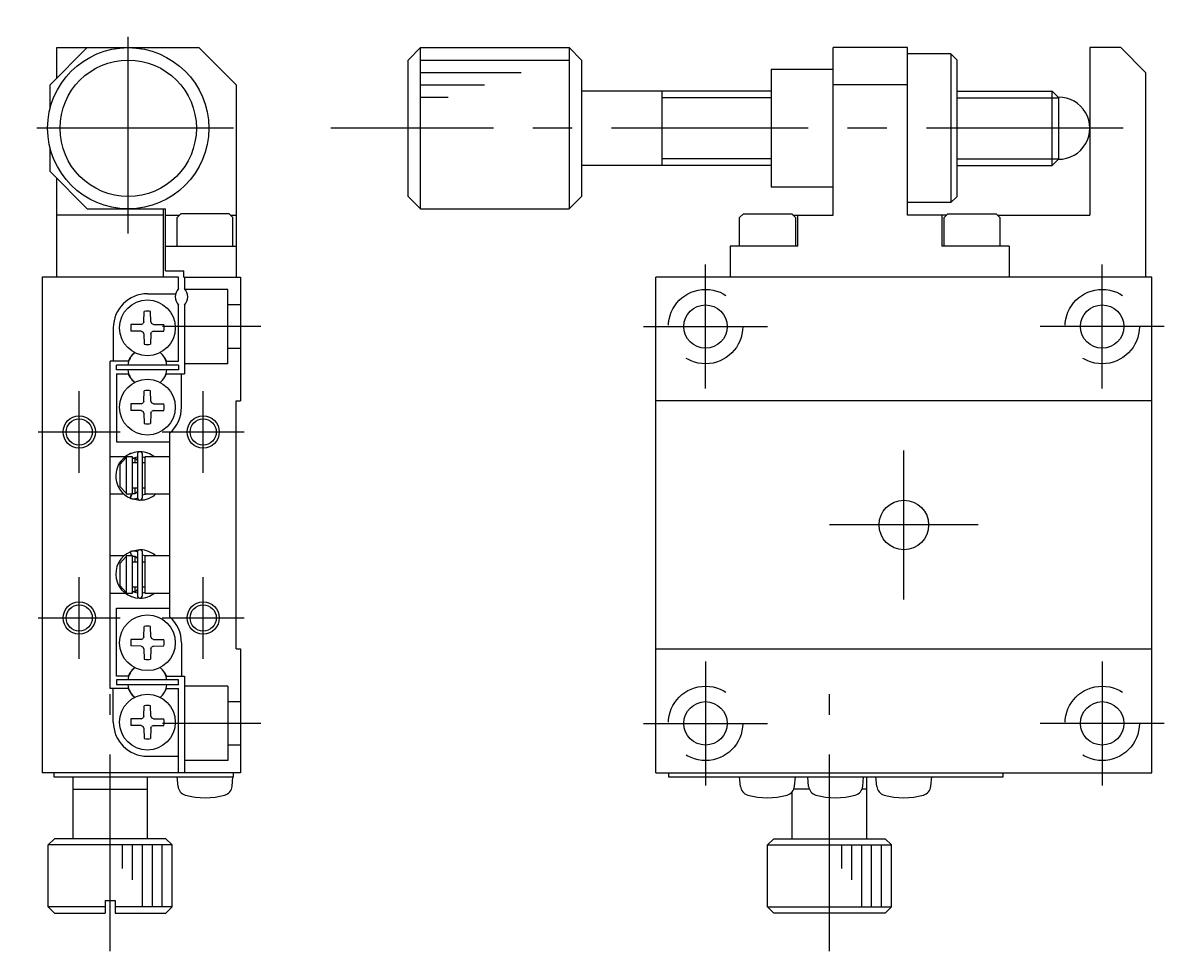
# Model space of a CAD drawing. Extents: x -2 to 200, y -8 to 150.
# Drawn here: x 107.4 to 199.5, y 45 to 119.9 of the extents above; entities that cross this region are included whole.
import ezdxf

# ---------------------------------------------------------------- set-up
doc = ezdxf.new("R2010")
doc.units = 0
doc.header["$LTSCALE"] = 0.5
doc.linetypes.add('CENTER', pattern=[50.8, 31.75, -6.35, 6.35, -6.35])
doc.linetypes.add('DASHED', pattern=[19.05, 12.7, -6.35])
for name, color, linetype in [('MSM_CENTER', 1, 'CENTER'), ('MSM_CONTINUOUS', 7, 'CONTINUOUS'), ('MSM_DASHED', 4, 'DASHED'), ('MSM_NARROW', 5, 'CONTINUOUS')]:
    doc.layers.add(name, color=color, linetype=linetype)

msp = doc.modelspace()

# ---------------------------------------------------------------- linework, layer by layer
at = {"layer": 'MSM_CENTER'}
for p, q in [((115.941859, 102.909644), (115.941859, 119.909646)), ((124.44186, 111.409645), (107.441858, 111.409645)), ((196.206273, 111.409645), (132.297251, 111.409645)), ((162.517637, 90.409645), (162.517637, 100.409645)), ((194.517637, 90.409645), (194.517637, 100.409645)), ((126.637703, 95.409645), (118.69633, 95.409645)), ((157.517637, 95.409645), (167.517637, 95.409645)), ((199.517637, 95.409645), (189.517637, 95.409645)), ((111.991858, 83.609645), (111.991858, 90.209645)), ((121.991859, 83.609645), (121.991859, 90.209645)), ((108.691858, 86.909645), (115.291858, 86.909645)), ((118.691859, 86.909645), (125.291859, 86.909645)), ((178.517637, 73.409645), (178.517637, 85.409645)), ((184.517637, 79.409645), (172.517638, 79.409645)), ((111.991858, 68.609645), (111.991858, 75.209645)), ((121.991859, 68.609645), (121.991859, 75.209645)), ((108.691858, 71.909645), (115.291858, 71.909645)), ((118.691859, 71.909645), (125.291859, 71.909645)), ((162.517637, 68.409645), (162.517637, 58.409645)), ((194.517637, 68.409645), (194.517637, 58.409645)), ((114.491858, 45.036294), (114.491858, 65.767453)), ((172.517637, 45.036294), (172.517637, 65.767453)), ((126.637703, 63.409645), (118.69633, 63.409645)), ((157.517637, 63.409645), (167.517637, 63.409645)), ((199.517637, 63.409645), (189.517637, 63.409645))]:
    msp.add_line(p, q, dxfattribs=at)
at = {"layer": 'MSM_CONTINUOUS'}
for p, q in [((112.641859, 117.909645), (109.641859, 114.909645)), ((110.191858, 115.459644), (110.191858, 117.909645)), ((110.191858, 117.909645), (121.641859, 117.909645)), ((124.641859, 114.909645), (121.641859, 117.909645)), ((138.517636, 116.909645), (139.517636, 117.909645)), ((139.517636, 117.909645), (151.517637, 117.909645)), ((139.517636, 104.909645), (139.517636, 117.909645)), ((152.517637, 116.909645), (151.517637, 117.909645)), ((151.517637, 117.909645), (151.517637, 104.909645)), ((178.817637, 117.909645), (172.817637, 117.909645)), ((172.817637, 104.409645), (172.817637, 117.909645)), ((178.817637, 104.409645), (178.817637, 117.909645)), ((193.517637, 117.909645), (193.517637, 104.409645)), ((196.017637, 117.909645), (193.517637, 117.909645)), ((196.017637, 117.909645), (198.017637, 115.909645)), ((182.317637, 117.409645), (178.817637, 117.409645)), ((182.317637, 117.409645), (182.317637, 105.409646)), ((182.817637, 116.909645), (182.317637, 117.409645)), ((138.517636, 105.909645), (138.517636, 116.909645)), ((152.517637, 116.909645), (152.517637, 105.909645)), ((167.817637, 116.159645), (167.817637, 106.659645)), ((167.817637, 116.159645), (172.817637, 116.159645)), ((182.817637, 105.909646), (182.817637, 116.909645)), ((198.017637, 115.909645), (198.017637, 99.409645)), ((109.641859, 113.009645), (109.641859, 114.909645)), ((124.641859, 114.909645), (124.641859, 99.409645)), ((167.817637, 114.409645), (152.517637, 114.409645)), ((159.017637, 108.409645), (159.017637, 114.409645)), ((178.817637, 114.909645), (172.817637, 114.909645)), ((182.817637, 114.409645), (190.476138, 114.409645)), ((190.476138, 108.409645), (190.476138, 114.409645)), ((190.476138, 114.409645), (191.017638, 113.868145)), ((191.017638, 108.951145), (191.017638, 113.868145)), ((109.641859, 107.909645), (109.641859, 109.809645)), ((191.017638, 108.951145), (190.476138, 108.409645)), ((112.641859, 104.909645), (109.641859, 107.909645)), ((167.817637, 108.409645), (152.517637, 108.409645)), ((182.817637, 108.409645), (190.476138, 108.409645)), ((110.191858, 99.409645), (110.191858, 107.359646)), ((138.517636, 105.909645), (139.517636, 104.909645)), ((152.517637, 105.909645), (151.517637, 104.909645)), ((172.817637, 106.659645), (167.817637, 106.659645)), ((182.817637, 105.909646), (182.317637, 105.409646)), ((182.317637, 105.409646), (178.817637, 105.409646)), ((118.791858, 104.409645), (110.191858, 104.409645)), ((112.641859, 104.909645), (118.941859, 104.909645)), ((118.791858, 99.409645), (118.791858, 104.909646)), ((118.941859, 99.909645), (118.941859, 104.909645)), ((118.941859, 104.409645), (120.09186, 104.409645)), ((119.891859, 104.209644), (120.191859, 104.509645)), ((119.891859, 101.909645), (119.891859, 104.209644)), ((124.091858, 104.509645), (120.191859, 104.509645)), ((124.091858, 104.509645), (124.391859, 104.209644)), ((124.191858, 104.409645), (124.641859, 104.409645)), ((124.391859, 101.909645), (124.391859, 104.209644)), ((139.517636, 104.909645), (151.517637, 104.909645)), ((165.567638, 104.509645), (165.267637, 104.209644)), ((165.267637, 101.909645), (165.267637, 104.209644)), ((165.567638, 104.509645), (169.467637, 104.509645)), ((169.767638, 104.209643), (169.467637, 104.509645)), ((169.567637, 104.409645), (172.817637, 104.409645)), ((169.767638, 104.209643), (169.767638, 101.909645)), ((169.967123, 101.909645), (169.967123, 104.409645)), ((181.967638, 104.409645), (178.817637, 104.409645)), ((181.568147, 104.409645), (181.568147, 101.909645)), ((182.067638, 104.509645), (181.767637, 104.209644)), ((181.767637, 101.909645), (181.767637, 104.209644)), ((182.067638, 104.509645), (185.967637, 104.509645)), ((186.267638, 104.209643), (185.967637, 104.509645)), ((186.067637, 104.409645), (193.517637, 104.409645)), ((186.267638, 104.209643), (186.267638, 101.909645)), ((118.941859, 101.909645), (124.641859, 101.909645)), ((164.517637, 101.909645), (164.517637, 99.409645)), ((169.967123, 101.909645), (164.517637, 101.909645)), ((187.017637, 101.909645), (181.568147, 101.909645)), ((187.017637, 101.909645), (187.017637, 99.409645)), ((118.941859, 99.909645), (120.441859, 99.909645)), ((120.441859, 99.409645), (120.441859, 99.909645)), ((108.991858, 99.409645), (108.991858, 59.409645)), ((119.991858, 99.409645), (108.991858, 99.409645)), ((119.991858, 98.471083), (119.991858, 99.409645)), ((120.441859, 99.409645), (124.991859, 99.409645)), ((120.491859, 99.409645), (120.491859, 98.471083)), ((124.991859, 99.409645), (124.991859, 89.409645)), ((158.517637, 59.409645), (158.517637, 99.409645)), ((198.517637, 99.409645), (158.517637, 99.409645)), ((198.517637, 59.409645), (198.517637, 99.409645)), ((117.491859, 98.059645), (119.773612, 98.059645)), ((119.991858, 92.609645), (119.991858, 97.148207)), ((120.491859, 97.148207), (120.491859, 91.609645)), ((117.217147, 95.791506), (117.157481, 95.657492)), ((117.217147, 95.791506), (117.23186, 96.634372)), ((117.766572, 95.791506), (117.75186, 96.634372)), ((117.766572, 95.791506), (117.826239, 95.657492)), ((114.741859, 95.309645), (114.741859, 92.609645)), ((116.992535, 95.584053), (116.167133, 95.569646)), ((116.992535, 95.035239), (116.167133, 95.049646)), ((116.992535, 95.584053), (117.157481, 95.657492)), ((116.992535, 95.035239), (117.157481, 94.9618)), ((117.217147, 94.827786), (117.157481, 94.9618)), ((117.766572, 94.827786), (117.826239, 94.9618)), ((117.991185, 95.584053), (117.826239, 95.657492)), ((117.991185, 95.035239), (117.826239, 94.9618)), ((117.991185, 95.584053), (118.816586, 95.569646)), ((117.991185, 95.035239), (118.816586, 95.049646)), ((117.217147, 94.827786), (117.23186, 93.98492)), ((117.766572, 94.827786), (117.75186, 93.98492)), ((114.491858, 66.209645), (114.491858, 92.609645)), ((115.941788, 92.609645), (114.491858, 92.609645)), ((114.991859, 91.909645), (114.991859, 92.309645)), ((119.991859, 92.309645), (114.991859, 92.309645)), ((116.1128, 92.905845), (115.941788, 92.609645)), ((118.870919, 92.905845), (119.04193, 92.609645)), ((119.04193, 92.609645), (119.991858, 92.609645)), ((119.991859, 92.309645), (119.991859, 91.909645)), ((119.991859, 91.909645), (114.991859, 91.909645)), ((114.991859, 91.609645), (114.991859, 86.109645)), ((114.991859, 91.609645), (115.941789, 91.609645)), ((116.1128, 91.313445), (115.941788, 91.609645)), ((118.870919, 91.313445), (119.04193, 91.609645)), ((119.04193, 91.609645), (120.491859, 91.609645)), ((120.241859, 88.909645), (120.241859, 91.609645)), ((117.217147, 89.391505), (117.23186, 90.234372)), ((117.766572, 89.391505), (117.75186, 90.234372)), ((117.217147, 89.391505), (117.157481, 89.257492)), ((117.766572, 89.391505), (117.826239, 89.257492)), ((124.641859, 69.409645), (124.641859, 89.409645)), ((124.641859, 89.409645), (124.991859, 89.409645)), ((198.517637, 89.409645), (158.517637, 89.409645)), ((116.992535, 89.184053), (116.167133, 89.169646)), ((116.992535, 88.635238), (116.167133, 88.649646)), ((116.992535, 89.184053), (117.157481, 89.257492)), ((116.992535, 88.635238), (117.157481, 88.561799)), ((117.217147, 88.427786), (117.157481, 88.561799)), ((117.217147, 88.427786), (117.23186, 87.584919)), ((117.766572, 88.427786), (117.75186, 87.584919)), ((117.766572, 88.427786), (117.826239, 88.561799)), ((117.991185, 89.184053), (117.826239, 89.257492)), ((117.991185, 88.635238), (117.826239, 88.561799)), ((117.991185, 89.184053), (118.816586, 89.169646)), ((117.991185, 88.635238), (118.816586, 88.649646)), ((119.291859, 71.988707), (119.291859, 86.830583)), ((114.991859, 86.109645), (119.291859, 86.109645)), ((115.700214, 84.909645), (114.491859, 84.909645)), ((115.291859, 84.32616), (115.791859, 84.855328)), ((115.701118, 84.909645), (115.700993, 84.909645)), ((115.701524, 84.909645), (115.701165, 84.909645)), ((115.791859, 84.909645), (115.791859, 81.909645)), ((116.291859, 84.909645), (115.791859, 84.909645)), ((116.117688, 85.152652), (116.113255, 85.152068)), ((116.176966, 85.177733), (116.121802, 85.157006)), ((116.278355, 84.788915), (116.292598, 84.794534)), ((116.291745, 84.795456), (116.685318, 84.900929)), ((116.291859, 81.909645), (116.291859, 84.909645)), ((116.292598, 84.794534), (116.306614, 84.799237)), ((116.306614, 84.799237), (116.320858, 84.803218)), ((116.320858, 84.803218), (116.335294, 84.806466)), ((116.335294, 84.806466), (116.349884, 84.80897)), ((116.349884, 84.80897), (116.364588, 84.810721)), ((116.364588, 84.810721), (116.379367, 84.811713)), ((116.379367, 84.811713), (116.394182, 84.811944)), ((116.394182, 84.811944), (116.408992, 84.811411)), ((116.408992, 84.811411), (116.423758, 84.810117)), ((116.423758, 84.810117), (116.438439, 84.808064)), ((116.438439, 84.808064), (116.452996, 84.805259)), ((116.452996, 84.805259), (116.467389, 84.801711)), ((116.467389, 84.801711), (116.481581, 84.797431)), ((116.481581, 84.797431), (116.495534, 84.792431)), ((116.491859, 84.409645), (116.491859, 84.794219)), ((116.495534, 84.792431), (116.509212, 84.786726)), ((116.509212, 84.786726), (116.522579, 84.780334)), ((116.522579, 84.780334), (116.535601, 84.773273)), ((116.535601, 84.773273), (116.548246, 84.765565)), ((116.548246, 84.765565), (116.560483, 84.75723)), ((116.560483, 84.75723), (116.572282, 84.748294)), ((116.572282, 84.748294), (116.583615, 84.73878)), ((116.583615, 84.73878), (116.594455, 84.728716)), ((116.594455, 84.728716), (116.604778, 84.718127)), ((116.604778, 84.718127), (116.61456, 84.707043)), ((116.685377, 85.112723), (116.685377, 81.612723)), ((117.085377, 81.612723), (117.085377, 85.112723)), ((117.085431, 84.900616), (117.291978, 84.859411)), ((117.291859, 84.909645), (117.291859, 81.909645)), ((119.291859, 84.909645), (117.291859, 84.909645)), ((115.291859, 82.49313), (115.291859, 84.32616)), ((116.685377, 84.409645), (116.291859, 84.409645)), ((116.61456, 84.707043), (116.62378, 84.695492)), ((116.62378, 84.695492), (116.632417, 84.683504)), ((116.632417, 84.683504), (116.640452, 84.67111)), ((116.640452, 84.67111), (116.647869, 84.658341)), ((116.647869, 84.658341), (116.654652, 84.645228)), ((116.654652, 84.645228), (116.660786, 84.631804)), ((116.660786, 84.631804), (116.66626, 84.6181)), ((116.66626, 84.6181), (116.671062, 84.604151)), ((116.671062, 84.604151), (116.675182, 84.589989)), ((116.675182, 84.589989), (116.678613, 84.575647)), ((116.678613, 84.575647), (116.681347, 84.561159)), ((116.681347, 84.561159), (116.68338, 84.546559)), ((116.68338, 84.546559), (116.684708, 84.531881)), ((116.684708, 84.531881), (116.685328, 84.517159)), ((116.685328, 84.517159), (116.685377, 84.511836)), ((117.291859, 84.409645), (117.085377, 84.409645)), ((115.791859, 81.963962), (115.291859, 82.49313)), ((116.291859, 82.409645), (116.685377, 82.409645)), ((116.491859, 81.931315), (116.491859, 82.409645)), ((116.528841, 81.948401), (116.515687, 81.941712)), ((116.541636, 81.955743), (116.528841, 81.948401)), ((116.55404, 81.963715), (116.541636, 81.955743)), ((116.566024, 81.972297), (116.55404, 81.963715)), ((116.577561, 81.981464), (116.566024, 81.972297)), ((116.588623, 81.991191), (116.577561, 81.981464)), ((116.599186, 82.001453), (116.588623, 81.991191)), ((116.609226, 82.012223), (116.599186, 82.001453)), ((116.618722, 82.023472), (116.609226, 82.012223)), ((116.627651, 82.035174), (116.618722, 82.023472)), ((116.635996, 82.047298), (116.627651, 82.035174)), ((116.643737, 82.059815), (116.635996, 82.047298)), ((116.650859, 82.072695), (116.643737, 82.059815)), ((116.657347, 82.085905), (116.650859, 82.072695)), ((116.663186, 82.099416), (116.657347, 82.085905)), ((116.668365, 82.113194), (116.663186, 82.099416)), ((116.672872, 82.127208), (116.668365, 82.113194)), ((116.676699, 82.141425), (116.672872, 82.127208)), ((116.679836, 82.155812), (116.676699, 82.141425)), ((116.682276, 82.170335), (116.679836, 82.155812)), ((116.684016, 82.184961), (116.682276, 82.170335)), ((116.68505, 82.199656), (116.684016, 82.184961)), ((116.685377, 82.21361), (116.68505, 82.199656)), ((117.085377, 82.409645), (117.291859, 82.409645)), ((114.491859, 81.909645), (115.587025, 81.909645)), ((115.587933, 81.909645), (115.588061, 81.909645)), ((115.791859, 81.909645), (116.291859, 81.909645)), ((116.112409, 81.573784), (116.12184, 81.569748)), ((116.112992, 81.573439), (116.181148, 81.807174)), ((116.117926, 81.592029), (116.117372, 81.585045)), ((116.117372, 81.585045), (116.117388, 81.579215)), ((116.117388, 81.579215), (116.117974, 81.574579)), ((116.119045, 81.600118), (116.117926, 81.592029)), ((116.117974, 81.574579), (116.119201, 81.571025)), ((116.120723, 81.609257), (116.119045, 81.600118)), ((116.119201, 81.571025), (116.121045, 81.568855)), ((116.122948, 81.619384), (116.120723, 81.609257)), ((116.121045, 81.568855), (116.121802, 81.56844)), ((116.121802, 81.56844), (116.152153, 81.556371)), ((116.125705, 81.630427), (116.122948, 81.619384)), ((116.128973, 81.642311), (116.125705, 81.630427)), ((116.132732, 81.654955), (116.128973, 81.642311)), ((116.136955, 81.66827), (116.132732, 81.654955)), ((116.141613, 81.682166), (116.136955, 81.66827)), ((116.146673, 81.696546), (116.141613, 81.682166)), ((116.152102, 81.711312), (116.146673, 81.696546)), ((116.157861, 81.726361), (116.152102, 81.711312)), ((116.152153, 81.556371), (116.184769, 81.545208)), ((116.163911, 81.741591), (116.157861, 81.726361)), ((116.170211, 81.756895), (116.163911, 81.741591)), ((116.176716, 81.77217), (116.170211, 81.756895)), ((116.174806, 81.548168), (116.861066, 81.414184)), ((116.183382, 81.787308), (116.176716, 81.77217)), ((116.181148, 81.807174), (116.238331, 81.909703)), ((116.190163, 81.802207), (116.183382, 81.787308)), ((116.184769, 81.545208), (116.217889, 81.535693)), ((116.197012, 81.816763), (116.190163, 81.802207)), ((116.203883, 81.830876), (116.197012, 81.816763)), ((116.210727, 81.844449), (116.203883, 81.830876)), ((116.217498, 81.857388), (116.210727, 81.844449)), ((116.224149, 81.869604), (116.217498, 81.857388)), ((116.217889, 81.535693), (116.251432, 81.527849)), ((116.230634, 81.881014), (116.224149, 81.869604)), ((116.236909, 81.891538), (116.230634, 81.881014)), ((116.242929, 81.901103), (116.236909, 81.891538)), ((116.248655, 81.909645), (116.242929, 81.901103)), ((116.251432, 81.527849), (116.285315, 81.521695)), ((116.275835, 81.936364), (116.255389, 81.945258)), ((116.285544, 81.933586), (116.278355, 81.936531)), ((116.285315, 81.521695), (116.319455, 81.517245)), ((116.29947, 81.928507), (116.285544, 81.933586)), ((116.313639, 81.924148), (116.29947, 81.928507)), ((116.328013, 81.920521), (116.313639, 81.924148)), ((116.319455, 81.517245), (116.35377, 81.514509)), ((116.342554, 81.917638), (116.328013, 81.920521)), ((116.357223, 81.915507), (116.342554, 81.917638)), ((116.35377, 81.514509), (116.388174, 81.513494)), ((116.371979, 81.914133), (116.357223, 81.915507)), ((116.386783, 81.913522), (116.371979, 81.914133)), ((116.401596, 81.913674), (116.386783, 81.913522)), ((116.388174, 81.513494), (116.422586, 81.514202)), ((116.416376, 81.914587), (116.401596, 81.913674)), ((116.431085, 81.916258), (116.416376, 81.914587)), ((116.422586, 81.514202), (116.45692, 81.51663)), ((116.445682, 81.918681), (116.431085, 81.916258)), ((116.46013, 81.921847), (116.445682, 81.918681)), ((116.45692, 81.51663), (116.491093, 81.520773)), ((116.474391, 81.925748), (116.46013, 81.921847)), ((116.488428, 81.930368), (116.474391, 81.925748)), ((116.502204, 81.935695), (116.488428, 81.930368)), ((116.491093, 81.520773), (116.525023, 81.526621)), ((116.515687, 81.941712), (116.502204, 81.935695)), ((116.525023, 81.526621), (116.558626, 81.534159)), ((116.558626, 81.534159), (116.59182, 81.54337)), ((116.59182, 81.54337), (116.624525, 81.554232)), ((116.624525, 81.554232), (116.65666, 81.566719)), ((116.65666, 81.566719), (116.687974, 81.580718)), ((117.32015, 81.874041), (117.085428, 81.824543)), ((117.291859, 81.909645), (119.291859, 81.909645)), ((117.42667, 81.909412), (117.32015, 81.874041)), ((116.859886, 77.405089), (116.175894, 77.271546)), ((115.586886, 76.909645), (114.491859, 76.909645)), ((115.291859, 76.32616), (115.791859, 76.855328)), ((115.588004, 76.909645), (115.587884, 76.909645)), ((115.791859, 76.909645), (115.791859, 73.909645)), ((116.291859, 76.909645), (115.791859, 76.909645)), ((116.112992, 77.245851), (116.181148, 77.012116)), ((116.117372, 77.234245), (116.117388, 77.240075)), ((116.117926, 77.227261), (116.117372, 77.234245)), ((116.117388, 77.240075), (116.117974, 77.244711)), ((116.119045, 77.219172), (116.117926, 77.227261)), ((116.117974, 77.244711), (116.119201, 77.248265)), ((116.120723, 77.210033), (116.119045, 77.219172)), ((116.119201, 77.248265), (116.121045, 77.250435)), ((116.122948, 77.199906), (116.120723, 77.210033)), ((116.121045, 77.250435), (116.121802, 77.25085)), ((116.139528, 77.2581), (116.121802, 77.25085)), ((116.125705, 77.188863), (116.122948, 77.199906)), ((116.128973, 77.176979), (116.125705, 77.188863)), ((116.132732, 77.164335), (116.128973, 77.176979)), ((116.136955, 77.15102), (116.132732, 77.164335)), ((116.141613, 77.137124), (116.136955, 77.15102)), ((116.171902, 77.269895), (116.139528, 77.2581)), ((116.146673, 77.122744), (116.141613, 77.137124)), ((116.152102, 77.107978), (116.146673, 77.122744)), ((116.157861, 77.092929), (116.152102, 77.107978)), ((116.163911, 77.077699), (116.157861, 77.092929)), ((116.170211, 77.062395), (116.163911, 77.077699)), ((116.176716, 77.04712), (116.170211, 77.062395)), ((116.204813, 77.280055), (116.171902, 77.269895)), ((116.183382, 77.031982), (116.176716, 77.04712)), ((116.181148, 77.012116), (116.238331, 76.909587)), ((116.190163, 77.017083), (116.183382, 77.031982)), ((116.197012, 77.002527), (116.190163, 77.017083)), ((116.203883, 76.988414), (116.197012, 77.002527)), ((116.210727, 76.974841), (116.203883, 76.988414)), ((116.238181, 77.288554), (116.204813, 77.280055)), ((116.217498, 76.961902), (116.210727, 76.974841)), ((116.224149, 76.949686), (116.217498, 76.961902)), ((116.230634, 76.938276), (116.224149, 76.949686)), ((116.236909, 76.927752), (116.230634, 76.938276)), ((116.242929, 76.918187), (116.236909, 76.927752)), ((116.271926, 77.295372), (116.238181, 77.288554)), ((116.248655, 76.909645), (116.242929, 76.918187)), ((116.262887, 76.877353), (116.278067, 76.88391)), ((116.305964, 77.300494), (116.271926, 77.295372)), ((116.278355, 76.882759), (116.292598, 76.888377)), ((116.291859, 73.909645), (116.291859, 76.909645)), ((116.292598, 76.888377), (116.306614, 76.89308)), ((116.340214, 77.303906), (116.305964, 77.300494)), ((116.306614, 76.89308), (116.320858, 76.897062)), ((116.320858, 76.897062), (116.335294, 76.90031)), ((116.335294, 76.90031), (116.349884, 76.902814)), ((116.374591, 77.305601), (116.340214, 77.303906)), ((116.349884, 76.902814), (116.364588, 76.904565)), ((116.364588, 76.904565), (116.379367, 76.905557)), ((116.409012, 77.305573), (116.374591, 77.305601)), ((116.379367, 76.905557), (116.394182, 76.905788)), ((116.394182, 76.905788), (116.408992, 76.905255)), ((116.408992, 76.905255), (116.423758, 76.90396)), ((116.443393, 77.303823), (116.409012, 77.305573)), ((116.423758, 76.90396), (116.438439, 76.901908)), ((116.438439, 76.901908), (116.452996, 76.899103)), ((116.47765, 77.300354), (116.443393, 77.303823)), ((116.452996, 76.899103), (116.467389, 76.895555)), ((116.467389, 76.895555), (116.481581, 76.891275)), ((116.5117, 77.295174), (116.47765, 77.300354)), ((116.481581, 76.891275), (116.495534, 76.886274)), ((116.491859, 76.409645), (116.491859, 76.887971)), ((116.495534, 76.886274), (116.509212, 76.88057)), ((116.509212, 76.88057), (116.522579, 76.874178)), ((116.54546, 77.288295), (116.5117, 77.295174)), ((116.522579, 76.874178), (116.535601, 76.867117)), ((116.535601, 76.867117), (116.548246, 76.859408)), ((116.578846, 77.279733), (116.54546, 77.288295)), ((116.548246, 76.859408), (116.560483, 76.851074)), ((116.560483, 76.851074), (116.572282, 76.842138)), ((116.572282, 76.842138), (116.583615, 76.832624)), ((116.611777, 77.269508), (116.578846, 77.279733)), ((116.583615, 76.832624), (116.594455, 76.822559)), ((116.594455, 76.822559), (116.604778, 76.811971)), ((116.604778, 76.811971), (116.61456, 76.800887)), ((116.644172, 77.257643), (116.611777, 77.269508)), ((116.61456, 76.800887), (116.62378, 76.789336)), ((116.62378, 76.789336), (116.632417, 76.777348)), ((116.632417, 76.777348), (116.640452, 76.764954)), ((116.640452, 76.764954), (116.647869, 76.752185)), ((116.675952, 77.244168), (116.644172, 77.257643)), ((116.647869, 76.752185), (116.654652, 76.739072)), ((116.654652, 76.739072), (116.660786, 76.725648)), ((116.660786, 76.725648), (116.66626, 76.711944)), ((116.66626, 76.711944), (116.671062, 76.697995)), ((116.671062, 76.697995), (116.675182, 76.683832)), ((116.675182, 76.683832), (116.678613, 76.66949)), ((116.688023, 77.238549), (116.675952, 77.244168)), ((116.678613, 76.66949), (116.681347, 76.655003)), ((116.681347, 76.655003), (116.68338, 76.640403)), ((116.68338, 76.640403), (116.684708, 76.625725)), ((116.684708, 76.625725), (116.685328, 76.611003)), ((116.685328, 76.611003), (116.685377, 76.60568)), ((116.685377, 77.206567), (116.685377, 73.706567)), ((117.085377, 73.706567), (117.085377, 77.206567)), ((117.085399, 76.994751), (117.315066, 76.946729)), ((117.291859, 76.909645), (117.291859, 73.909645)), ((119.291859, 76.909645), (117.291859, 76.909645)), ((117.315066, 76.946729), (117.426118, 76.910084)), ((115.291859, 74.49313), (115.291859, 76.32616)), ((116.685377, 76.409645), (116.291859, 76.409645)), ((117.291859, 76.409645), (117.085377, 76.409645)), ((114.491859, 73.909645), (115.700535, 73.909645)), ((115.791859, 73.963962), (115.291859, 74.49313)), ((115.791859, 73.909645), (116.291859, 73.909645)), ((116.116041, 73.666311), (116.113255, 73.667222)), ((116.121802, 73.662284), (116.179699, 73.640668)), ((116.285544, 74.02743), (116.278355, 74.030375)), ((116.29947, 74.022351), (116.285544, 74.02743)), ((116.685285, 73.918365), (116.291678, 74.023861)), ((116.291859, 74.409645), (116.685377, 74.409645)), ((116.313639, 74.017991), (116.29947, 74.022351)), ((116.328013, 74.014365), (116.313639, 74.017991)), ((116.342554, 74.011481), (116.328013, 74.014365)), ((116.357223, 74.00935), (116.342554, 74.011481)), ((116.371979, 74.007977), (116.357223, 74.00935)), ((116.386783, 74.007366), (116.371979, 74.007977)), ((116.401596, 74.007517), (116.386783, 74.007366)), ((116.416376, 74.00843), (116.401596, 74.007517)), ((116.431085, 74.010101), (116.416376, 74.00843)), ((116.445682, 74.012524), (116.431085, 74.010101)), ((116.46013, 74.015691), (116.445682, 74.012524)), ((116.474391, 74.019591), (116.46013, 74.015691)), ((116.488428, 74.024212), (116.474391, 74.019591)), ((116.502204, 74.029539), (116.488428, 74.024212)), ((116.491859, 74.025067), (116.491859, 74.409645)), ((116.515687, 74.035556), (116.502204, 74.029539)), ((116.528841, 74.042245), (116.515687, 74.035556)), ((116.541636, 74.049587), (116.528841, 74.042245)), ((116.55404, 74.057559), (116.541636, 74.049587)), ((116.566024, 74.066141), (116.55404, 74.057559)), ((116.577561, 74.075308), (116.566024, 74.066141)), ((116.588623, 74.085035), (116.577561, 74.075308)), ((116.599186, 74.095297), (116.588623, 74.085035)), ((116.609226, 74.106066), (116.599186, 74.095297)), ((116.618722, 74.117316), (116.609226, 74.106066)), ((116.627651, 74.129018), (116.618722, 74.117316)), ((116.635996, 74.141142), (116.627651, 74.129018)), ((116.643737, 74.153659), (116.635996, 74.141142)), ((116.650859, 74.166538), (116.643737, 74.153659)), ((116.657347, 74.179749), (116.650859, 74.166538)), ((116.663186, 74.19326), (116.657347, 74.179749)), ((116.668365, 74.207038), (116.663186, 74.19326)), ((116.672872, 74.221052), (116.668365, 74.207038)), ((116.676699, 74.235269), (116.672872, 74.221052)), ((116.679836, 74.249655), (116.676699, 74.235269)), ((116.682276, 74.264179), (116.679836, 74.249655)), ((116.684016, 74.278805), (116.682276, 74.264179)), ((116.68505, 74.293499), (116.684016, 74.278805)), ((116.685377, 74.307454), (116.68505, 74.293499)), ((117.085377, 74.409645), (117.291859, 74.409645)), ((117.291949, 73.959871), (117.085381, 73.918668)), ((117.291859, 73.909645), (119.291859, 73.909645)), ((114.991859, 67.209645), (114.991859, 72.709645)), ((114.991859, 72.709645), (119.291859, 72.709645)), ((117.217147, 70.391504), (117.23186, 71.234371)), ((117.766572, 70.391504), (117.75186, 71.234371)), ((116.992535, 70.184052), (116.167133, 70.169644)), ((116.992535, 70.184052), (117.157481, 70.25749)), ((117.217147, 70.391504), (117.157481, 70.25749)), ((117.766572, 70.391504), (117.826239, 70.25749)), ((117.991185, 70.184052), (117.826239, 70.25749)), ((117.991185, 70.184052), (118.816586, 70.169644)), ((116.992535, 69.635237), (116.167133, 69.649644)), ((116.992535, 69.635237), (117.157481, 69.561798)), ((117.217147, 69.427785), (117.157481, 69.561798)), ((117.217147, 69.427785), (117.23186, 68.584918)), ((117.766572, 69.427785), (117.75186, 68.584918)), ((117.766572, 69.427785), (117.826239, 69.561798)), ((117.991185, 69.635237), (117.826239, 69.561798)), ((117.991185, 69.635237), (118.816586, 69.649644)), ((120.241859, 69.909645), (120.241859, 67.209645)), ((124.641859, 69.409645), (124.991859, 69.409645)), ((124.991859, 69.409645), (124.991859, 59.409645)), ((158.517637, 69.409645), (198.517637, 69.409645)), ((116.1128, 67.505845), (115.941789, 67.209645)), ((118.870919, 67.505845), (119.04193, 67.209645)), ((115.941789, 67.209645), (114.991859, 67.209645)), ((114.991859, 66.909645), (114.991859, 66.509645)), ((119.991859, 66.909645), (114.991859, 66.909645)), ((119.991859, 66.509645), (114.991859, 66.509645)), ((119.04193, 67.209645), (120.491859, 67.209645)), ((119.991859, 66.509645), (119.991859, 66.909645)), ((120.491859, 67.209645), (120.491859, 59.409645)), ((115.941788, 66.209645), (114.491858, 66.209645)), ((114.741859, 63.509645), (114.741859, 66.209645)), ((115.941788, 66.209645), (116.1128, 65.913445)), ((118.870919, 65.913445), (119.04193, 66.209645)), ((119.04193, 66.209645), (119.991858, 66.209645)), ((119.991858, 59.409645), (119.991858, 66.209645)), ((117.217147, 63.991505), (117.23186, 64.834371)), ((117.766572, 63.991505), (117.75186, 64.834371)), ((116.992535, 63.784053), (116.167133, 63.769645)), ((116.992535, 63.784053), (117.157481, 63.857491)), ((117.217147, 63.991505), (117.157481, 63.857491)), ((117.766572, 63.991505), (117.826239, 63.857491)), ((117.991185, 63.784053), (117.826239, 63.857491)), ((117.991185, 63.784053), (118.816586, 63.769645)), ((116.992535, 63.235238), (116.167133, 63.249645)), ((116.992535, 63.235238), (117.157481, 63.161799)), ((117.217147, 63.027785), (117.157481, 63.161799)), ((117.217147, 63.027785), (117.23186, 62.184919)), ((117.766572, 63.027785), (117.75186, 62.184919)), ((117.766572, 63.027785), (117.826239, 63.161799)), ((117.991185, 63.235238), (117.826239, 63.161799)), ((117.991185, 63.235238), (118.816586, 63.249645)), ((117.491859, 60.759645), (119.991858, 60.759645)), ((124.991859, 59.409645), (108.991858, 59.409645)), ((109.941859, 59.409645), (109.941859, 59.109645)), ((109.941859, 59.109645), (124.441859, 59.109645)), ((111.491858, 54.109645), (111.491858, 59.109645)), ((117.491858, 54.109645), (117.491858, 59.109645)), ((119.960274, 58.327655), (119.891859, 59.109645)), ((124.323444, 58.327655), (124.391859, 59.109645)), ((124.441859, 59.109645), (124.441859, 59.409645)), ((158.517637, 59.409645), (198.517637, 59.409645)), ((159.517637, 59.409645), (159.517637, 59.109645)), ((159.517637, 59.109645), (186.517637, 59.109645)), ((165.336053, 58.327655), (165.267637, 59.109645)), ((169.700494, 58.342195), (169.767637, 59.109645)), ((170.836053, 58.327655), (170.767637, 59.109645)), ((175.200494, 58.342195), (175.267637, 59.109645)), ((175.517637, 54.109645), (175.517637, 59.109645)), ((176.336053, 58.327655), (176.267637, 59.109645)), ((180.700494, 58.342195), (180.767637, 59.109645)), ((186.517637, 59.109645), (186.517637, 59.409645)), ((111.491858, 58.109645), (117.491858, 58.109645)), ((170.886544, 58.109645), (169.645219, 58.109645)), ((175.517637, 58.109645), (175.145219, 58.109645)), ((169.517637, 54.109645), (169.517637, 57.893377)), ((109.491859, 53.609644), (109.991859, 54.109645)), ((109.491859, 48.609645), (109.491859, 53.609644)), ((119.491858, 53.609644), (109.491859, 53.609644)), ((118.991857, 54.109645), (109.991859, 54.109645)), ((119.491858, 53.609644), (118.991857, 54.109645)), ((119.491858, 48.609645), (119.491858, 53.609644)), ((167.517637, 53.609644), (168.017638, 54.109645)), ((167.517637, 48.609645), (167.517637, 53.609644)), ((167.517637, 53.609644), (177.517636, 53.609644)), ((168.017638, 54.109645), (177.017636, 54.109645)), ((177.517636, 53.609644), (177.017636, 54.109645)), ((177.517636, 48.609645), (177.517636, 53.609644)), ((114.091859, 49.109644), (114.091859, 48.109644)), ((114.091859, 49.109644), (114.891859, 49.109644)), ((114.891859, 49.109644), (114.891859, 48.109644)), ((109.991859, 48.109644), (109.491859, 48.609645)), ((114.091859, 48.609645), (109.491859, 48.609645)), ((109.991859, 48.109644), (114.091859, 48.109644)), ((119.491858, 48.609645), (114.891859, 48.609645)), ((114.891859, 48.109644), (118.991857, 48.109644)), ((118.991857, 48.109644), (119.491858, 48.609645)), ((168.017638, 48.109644), (167.517637, 48.609645)), ((167.517637, 48.609645), (177.517636, 48.609645)), ((177.017636, 48.109644), (168.017638, 48.109644)), ((177.017636, 48.109644), (177.517636, 48.609645))]:
    msp.add_line(p, q, dxfattribs=at)
for centre, radius in [((115.941859, 111.409645), 6.5), ((115.941859, 111.409645), 5.5), ((117.491859, 95.309645), 2.25), ((162.517637, 95.409645), 1.75), ((194.517637, 95.409645), 1.75), ((117.491859, 88.909645), 2.25), ((111.991858, 86.909645), 1.0565), ((121.991859, 86.909645), 1.0565), ((178.517637, 79.409645), 2), ((111.991858, 71.909645), 1.0565), ((121.991859, 71.909645), 1.0565), ((117.491859, 69.909645), 2.25), ((117.491859, 63.509645), 2.25), ((162.517637, 63.409645), 1.75), ((194.517637, 63.409645), 1.75)]:
    msp.add_circle(centre, radius, dxfattribs=at)
for centre, radius, start, end in [((191.017638, 111.409645), 2.499998, 269.05665813, 90.94334187), ((117.491859, 95.309645), 2.75, 90, 180), ((120.741858, 97.809645), 1, 138.590378, 221.409622), ((119.741859, 97.809645), 1, 318.590378, 41.409622), ((117.49186, 95.309646), 1.35, 78.895876, 101.104124), ((117.49186, 95.309646), 1.35, 168.895876, 191.104124), ((117.49186, 95.309646), 1.35, 348.895876, 11.104124), ((117.49186, 95.309646), 1.35, 258.895876, 281.104124), ((117.491859, 92.109645), 1.5875, 130.743108, 172.762401), ((117.606859, 91.994645), 1.75, 131.141921, 148.621726), ((117.491859, 92.109645), 1.5875, 7.237599, 49.256892), ((117.376859, 91.994645), 1.75, 31.378274, 48.858079), ((117.491859, 92.109645), 1.5875, 187.237599, 229.256877), ((117.606859, 92.224645), 1.75, 211.378274, 228.858079), ((117.491859, 92.109645), 1.5875, 310.743123, 352.762401), ((117.376859, 92.224645), 1.75, 311.141921, 328.621726), ((117.49186, 88.909646), 1.35, 78.895876, 101.104124), ((117.49186, 88.909646), 1.35, 168.895876, 191.104124), ((117.49186, 88.909646), 1.35, 348.895876, 11.104124), ((117.491859, 88.909645), 2.75, 310.885193, 0), ((117.49186, 88.909646), 1.35, 258.895876, 281.104124), ((116.885382, 83.362721), 1.948828, 125.527392, 246.941699), ((116.887045, 83.356951), 1.95449, 90.807854, 125.46878), ((116.885377, 85.112723), 0.2, 0, 180), ((116.886008, 83.365549), 1.945793, 52.533808, 89.180643), ((116.885377, 81.612723), 0.2, 180, 0), ((116.883555, 83.36685), 1.952902, 270.843123, 311.731914), ((116.885377, 77.206567), 0.2, 0, 180), ((116.883631, 75.452633), 1.952708, 48.275844, 89.150244), ((116.885775, 75.456713), 1.948849, 113.070586, 269.197143), ((116.885377, 73.706567), 0.2, 180, 0), ((116.886694, 75.451734), 1.943782, 270.705552, 307.486733), ((117.491859, 69.909645), 2.75, 0, 49.114807), ((117.49186, 69.909644), 1.35, 78.895876, 101.104124), ((117.49186, 69.909644), 1.35, 168.895876, 191.104124), ((117.49186, 69.909644), 1.35, 348.895876, 11.104124), ((117.49186, 69.909644), 1.35, 258.895876, 281.104124), ((117.491859, 66.709645), 1.5875, 130.743123, 172.762401), ((117.606859, 66.594645), 1.75, 131.141921, 148.621726), ((117.491859, 66.709645), 1.5875, 7.237599, 49.256877), ((117.376859, 66.594645), 1.75, 31.378274, 48.858079), ((117.491859, 66.709645), 1.5875, 187.237599, 229.256892), ((117.491859, 66.709645), 1.5875, 310.743108, 352.762401), ((117.606859, 66.824645), 1.75, 211.378274, 228.858079), ((117.376859, 66.824645), 1.75, 311.141921, 328.621726), ((117.49186, 63.509645), 1.35, 78.895876, 101.104124), ((117.49186, 63.509645), 1.35, 168.895876, 191.104124), ((117.49186, 63.509645), 1.35, 348.895876, 11.104124), ((117.491859, 63.509645), 2.75, 180, 270), ((117.49186, 63.509645), 1.35, 258.895876, 281.104124), ((120.75723, 58.39738), 0.8, 185, 254.557284), ((123.526488, 58.39738), 0.8, 285.442716, 355), ((166.133008, 58.39738), 0.8, 185, 254.557284), ((168.882633, 58.413749), 0.820985, 285.281572, 355), ((171.633008, 58.39738), 0.8, 185, 254.557284), ((174.382633, 58.413749), 0.820985, 285.281572, 355), ((177.133008, 58.39738), 0.8, 185, 254.557284), ((179.882633, 58.413749), 0.820985, 285.281572, 355), ((122.141859, 63.409645), 6, 254.718428, 285.442716), ((167.517637, 63.409645), 6, 254.557284, 285.281572), ((173.017637, 63.409645), 6, 254.557284, 285.281572), ((178.517637, 63.409645), 6, 254.557284, 285.281572)]:
    msp.add_arc(centre, radius, start, end, dxfattribs=at)
at = {"layer": 'MSM_DASHED'}
for p, q in [((123.991859, 98.409645), (120.541859, 98.409645)), ((123.991859, 92.409645), (123.991859, 98.409645)), ((124.991859, 97.159645), (123.991859, 97.159645)), ((123.991859, 93.659645), (124.991859, 93.659645)), ((123.991859, 92.409645), (120.491859, 92.409645)), ((123.991859, 66.409645), (120.491859, 66.409645)), ((123.991859, 66.409645), (123.991859, 60.409645)), ((123.991859, 65.159645), (124.991859, 65.159645)), ((124.991859, 61.659645), (123.991859, 61.659645)), ((123.991859, 60.409645), (120.491859, 60.409645))]:
    msp.add_line(p, q, dxfattribs=at)
for centre in [(162.517637, 95.409645), (194.517637, 95.409645), (162.517637, 63.409645), (194.517637, 63.409645)]:
    msp.add_circle(centre, 3, dxfattribs=at)
at = {"layer": 'MSM_NARROW'}
for p, q in [((139.517636, 116.909645), (151.517637, 116.909645)), ((139.517636, 115.909645), (147.63383, 115.909645)), ((139.517636, 114.909645), (144.68828, 114.909645)), ((139.517636, 113.909645), (141.751804, 113.909645)), ((167.817637, 113.868145), (159.017637, 113.868145)), ((182.817637, 113.868145), (191.017638, 113.868145)), ((167.817637, 108.951145), (159.017637, 108.951145)), ((182.817637, 108.951145), (191.017638, 108.951145)), ((115.491858, 51.702023), (115.491858, 53.609644)), ((116.291857, 50.792975), (116.291857, 53.609644)), ((117.091858, 48.609645), (117.091858, 53.609644)), ((117.891857, 48.609645), (117.891857, 53.609644)), ((118.691858, 48.609645), (118.691858, 53.609644)), ((173.517637, 51.702023), (173.517637, 53.609644)), ((174.317636, 50.792975), (174.317636, 53.609644)), ((175.117637, 48.609645), (175.117637, 53.609644)), ((175.917636, 48.609645), (175.917636, 53.609644)), ((176.717637, 48.609645), (176.717637, 53.609644))]:
    msp.add_line(p, q, dxfattribs=at)
for centre in [(111.991858, 86.909645), (121.991859, 86.909645), (111.991858, 71.909645), (121.991859, 71.909645)]:
    msp.add_circle(centre, 1.3, dxfattribs=at)

doc.saveas('drawing.dxf')
